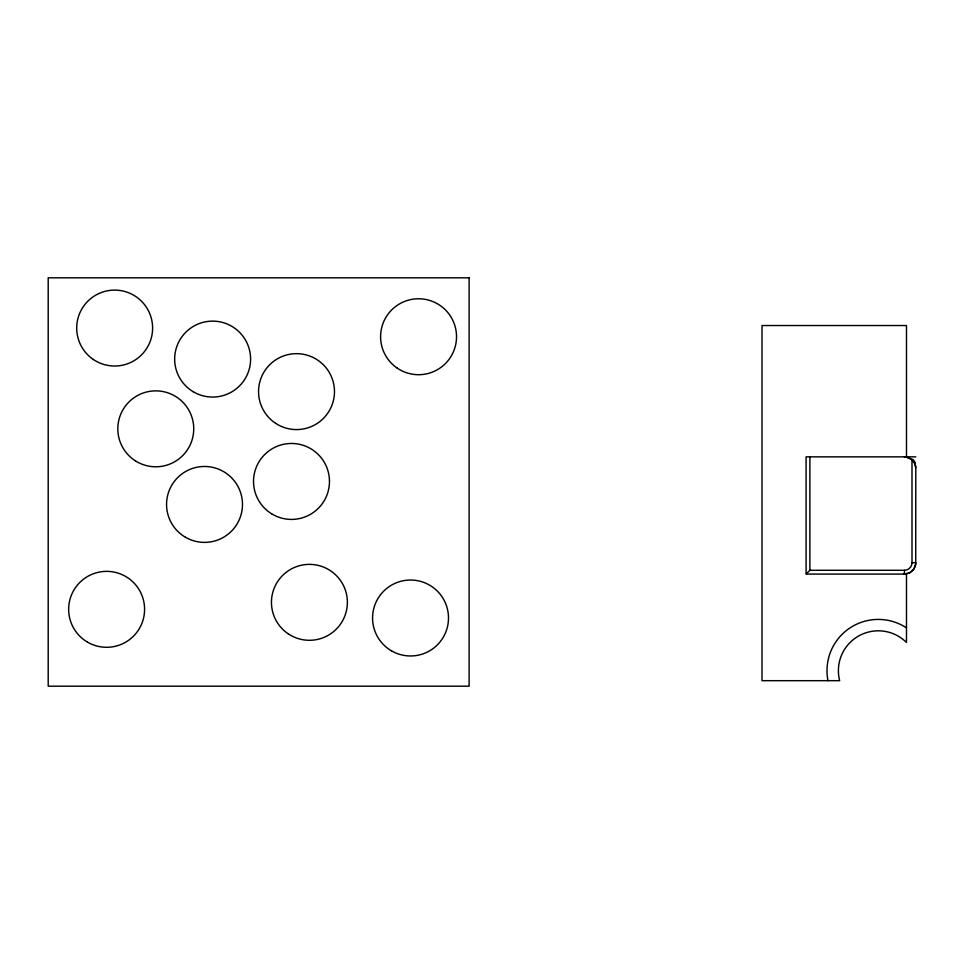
<?xml version="1.0" encoding="UTF-8"?>
<svg xmlns="http://www.w3.org/2000/svg" width="964" height="964" viewBox="0 0 964 964"><rect width="100%" height="100%" fill="white"/><g stroke="black" fill="none" stroke-linecap="round" stroke-linejoin="round"><path stroke-width="1.45" d="M806.422 573.761L809.893 570.278L809.893 456.852M905.678 456.924L911.992 459.744L912.004 562.687A7.591 7.591 0 0 1 904.413 570.278L904.413 574.062L909.98 572.628L913.872 569.025L915.728 563.952L915.8 468.046M915.8 456.852L806.097 456.852L806.097 574.074L906.485 574.074L906.485 642.482A39.898 39.898 0 0 0 839.656 680.68L762.018 680.68L762.018 325.531L906.485 325.531L906.485 456.852M912.004 562.687L915.788 562.687A11.387 11.387 0 0 1 904.413 574.074M809.893 570.278L904.413 570.278M915.788 467.709L914.691 463.335L911.992 459.744A11.387 11.387 0 0 0 904.413 456.852M914.342 462.672L914.402 462.78A10.953 8.435 33 0 1 914.655 463.13L914.86 463.696M914.908 463.817L915.173 464.515M915.21 464.636L915.583 466.046M915.607 466.166L915.74 467.094M827.98 680.68A51.285 51.285 0 0 1 906.485 627.865M912.571 459.201A7.953 5.941 35.1 0 1 915.065 462.563M469.119 277.813L48.2 277.813L48.2 686.187L469.119 686.187L469.119 277.813M87.64 642.205A37.958 37.958 0 0 0 144.588 609.332A37.958 37.958 0 0 0 87.64 576.448A37.958 37.958 0 0 0 87.64 642.205M288.14 633.77A37.958 37.958 0 0 0 347.281 605.043A37.958 37.958 0 0 0 292.827 568.182A37.958 37.958 0 0 0 288.14 633.77M185.546 537.309A37.958 37.958 0 0 0 242.482 504.437A37.958 37.958 0 0 0 185.546 471.553A37.958 37.958 0 0 0 185.546 537.309M93.375 359.5A37.958 37.958 0 0 0 152.517 330.773A37.958 37.958 0 0 0 98.063 293.924A37.958 37.958 0 0 0 93.375 359.5M391.553 650.881A37.958 37.958 0 0 0 448.501 617.996A37.958 37.958 0 0 0 391.553 585.124A37.958 37.958 0 0 0 391.553 650.881M397.288 368.176A37.958 37.958 0 0 0 456.43 339.449A37.958 37.958 0 0 0 401.976 302.588A37.958 37.958 0 0 0 397.288 368.176M271.583 513.764A37.958 37.958 0 0 0 329.447 482.53A37.958 37.958 0 0 0 273.463 448.031A37.958 37.958 0 0 0 271.583 513.764M275.68 423.353A37.958 37.958 0 0 0 334.412 393.782A37.958 37.958 0 0 0 279.44 357.716A37.958 37.958 0 0 0 275.68 423.353M193.186 391.697A37.958 37.958 0 0 0 250.592 359.632A37.958 37.958 0 0 0 194.113 325.953A37.958 37.958 0 0 0 193.186 391.697M135.406 460.852A37.958 37.958 0 0 0 193.704 430.45A37.958 37.958 0 0 0 138.226 395.168A37.958 37.958 0 0 0 135.406 460.852"/></g></svg>
